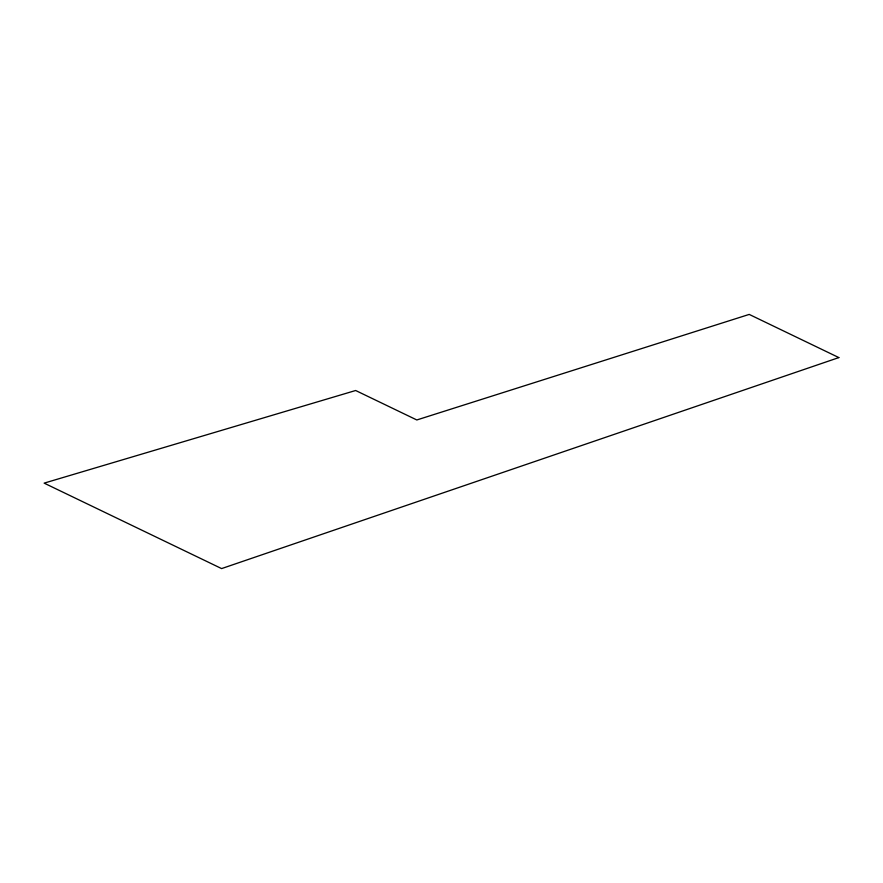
<?xml version="1.0" encoding="UTF-8"?>
<svg xmlns="http://www.w3.org/2000/svg" width="883" height="883" viewBox="0 0 883 883"><rect width="100%" height="100%" fill="white"/><g stroke="black" fill="none" stroke-linecap="round" stroke-linejoin="round"><path stroke-width="1.32" d="M838.85 357.582L221.611 568.586L44.15 483.133L355.65 390.507L416.82 419.966L749.214 314.414L838.85 357.582"/></g></svg>
